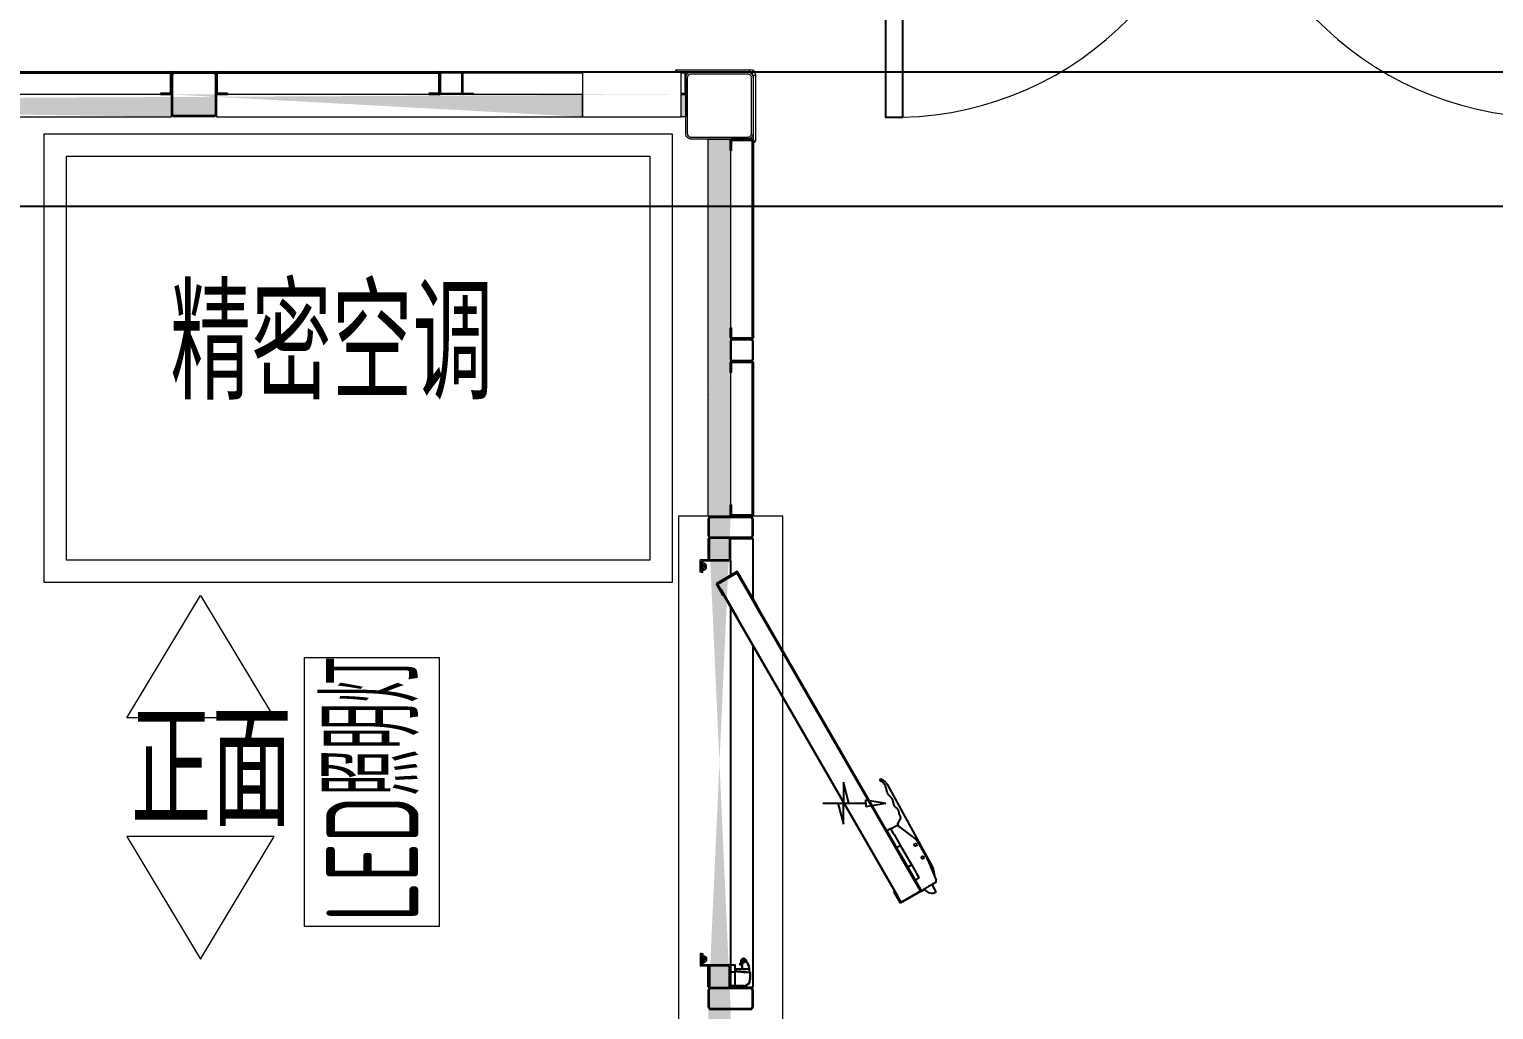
# Model space of a CAD drawing. Extents: x 758840 to 1108724, y -102573 to 143521.
# Drawn here: x 896855 to 900119, y 71593 to 73778 of the extents above; entities that cross this region are included whole.
import ezdxf

# ---------------------------------------------------------------- set-up
doc = ezdxf.new("R2010")
doc.units = 0
doc.header["$LTSCALE"] = 1000
doc.header["$MEASUREMENT"] = 0
doc.linetypes.add('DASHDOT', pattern=[1, 0.5, -0.25, 0, -0.25])
for name, color, linetype in [('02电气-设备', 255, 'Continuous'), ('02电气-设备基础', 252, 'Continuous'), ('DOOR_FIRE', 4, 'Continuous'), ('DX', 3, 'DASHDOT'), ('HATCH', 4, 'Continuous'), ('hdt-101供电设计', 6, 'Continuous'), ('LWIRE', 1, 'Continuous'), ('空调标注', 3, 'Continuous')]:
    doc.layers.add(name, color=color, linetype=linetype)
doc.layers.add('ACS_KT_LH', color=51, linetype='ACS-LH', lineweight=60)
doc.layers.add('细实线', color=3, linetype='Continuous', lineweight=5)
doc.styles.add('Huarun_ziti', font='gbenor.shx', dxfattribs={"width": 0.7, "bigfont": 'gbcbig.shx'})
doc.styles.get("Standard").update_dxf_attribs({"font": 'gbenor.shx', "bigfont": 'gbcbig.shx'})
doc.styles.add('宋体', font='', dxfattribs={"width": 0.7})
doc.styles.get('宋体').set_extended_font_data('SimSun')
doc.linetypes.add('ACS-LH', pattern='A,1,-0.25,1,-0.25,1,-0.25,1,-0.4,["LH",宋体,S=0.25,R=0,X=-0.2,Y=-0.1],-0.4', length=5.55)

# ---------------------------------------------------------------- blocks, each defined once
blk = doc.blocks.new('dfgfdgdf')
at = {"lineweight": 15}
h = blk.add_hatch(dxfattribs=at)
h.set_pattern_fill('ANSI35', color=2, scale=0.9)
h.set_pattern_definition([(45, (0, 0), (-4.041115254, 4.041115254), []), (45, (4.041, 0), (-4.041115254, 4.041115254), [7.14375, -1.42875, 0, -1.42875])])
h.paths.add_polyline_path([(1999348.3, 678429.3), (1999331.3, 678429.3, 1)])
blk.add_line((1999352.3, 678432.3), (1999327.3, 678432.3))
at = {"color": 0, "lineweight": 15}
for p, q in [((1999352.3, 678432.3), (1999327.3, 678432.3)), ((1999327.3, 678432.3), (1999327.3, 678429.3)), ((1999327.3, 678429.3), (1999352.3, 678429.3)), ((1999352.3, 678432.3), (1999352.3, 678429.3))]:
    blk.add_line(p, q, dxfattribs=at)
blk.add_arc((1999339.8, 678429.3), 8.49, 180, 360, dxfattribs=at)
blk = doc.blocks.new('40KW CRAC-1')
at = {"layer": 'DX', "linetype": 'ByBlock', "lineweight": 13}
for points in [[(-1400, 0), (-1400, 1000), (0, 1000), (0, 0)], [(-1350, 50), (-1350, 950), (-50, 950), (-50, 50)]]:
    blk.add_lwpolyline(points, close=True, dxfattribs=at)
at = {"layer": 'LWIRE', "lineweight": -3}
blk.add_text('精密空调', height=250, dxfattribs=at).set_placement((-1118.9, 407.3))
blk = doc.blocks.new('BD4-PAL0101-LVPM-04')
at = {"ltscale": 5}
h = blk.add_hatch(dxfattribs=at)
h.set_pattern_fill('隔热材料01', color=8, scale=80, angle=45)
h.set_pattern_definition([(315, (-6392441.697, 4851832.664), (28.28427125, 28.28427125), [4.0142, -35.9858]), (315, (-6392462.887, 4851811.474), (28.28427125, 28.28427125), [4.0142, -35.9858]), (135, (-6392429.262, 4851806.713), (-28.28427125, -28.28427125), [4.0142, -35.9858]), (135, (-6392436.936, 4851799.04), (-28.28427125, -28.28427125), [4.0142, -35.9858]), (225, (-6392414.405, 4851812.48), (28.28427125, -28.28427125), [40.0194, 0.0194]), (180, (-6392423.72, 4851806.003), (-28.2842, 28.2842), [3.4144, -53.1542]), (161.56505, (-6392398.85, 4851834.288), (-28.284169758, 28.28429741), [2.244, -87.1988]), (161.56505, (-6392427.134, 4851806.003), (-28.284169758, 28.28429741), [2.244, -87.1988]), (198.43495, (-6392391.177, 4851835.707), (-28.28429741, 28.28416976), [4.488, -84.9548]), (198.43495, (-6392419.46, 4851807.422), (-28.28429741, 28.28416976), [4.488, -84.9548]), (108.43495, (-6392403.817, 4851837.835), (-28.28429741, 28.284169758), [21.3712, -68.0716]), (108.43495, (-6392432.101, 4851809.551), (-28.28429741, 28.284169758), [21.3712, -68.0716]), (161.56505, (-6392413.413, 4851860.948), (-28.284169758, 28.28429741), [2.244, -87.1988]), (161.56505, (-6392441.697, 4851832.664), (-28.284169758, 28.28429741), [2.244, -87.1988]), (180, (-6392443.826, 4851833.374), (-28.2842, 28.2842), [3.4144, -53.1542]), (198.43495, (-6392418.956, 4851861.658), (-28.28429741, 28.28416976), [4.488, -84.9548]), (198.43495, (-6392447.24, 4851833.374), (-28.28429741, 28.28416976), [4.488, -84.9548]), (90, (-6392463.597, 4851813.603), (-28.2842, 28.2842), [3.4144, -53.1542]), (108.43495, (-6392434.603, 4851839.759), (-28.28429741, 28.284169758), [2.244, -87.1988]), (108.43495, (-6392462.887, 4851811.474), (-28.28429741, 28.284169758), [2.244, -87.1988]), (71.56505, (-6392435.313, 4851845.3), (-28.28416976, 28.28429741), [4.488, -84.9548]), (71.56505, (-6392463.597, 4851817.017), (-28.28416976, 28.28429741), [4.488, -84.9548]), (161.56505, (-6392411.49, 4851830.162), (-28.284169758, 28.28429741), [21.3712, -68.0716]), (161.56505, (-6392439.774, 4851801.878), (-28.284169758, 28.28429741), [21.3712, -68.0716]), (90, (-6392436.226, 4851793.496), (-28.2842, 28.2842), [3.4144, -53.1542]), (108.43495, (-6392407.942, 4851825.195), (-28.28429741, 28.284169758), [2.244, -87.1988]), (108.43495, (-6392436.226, 4851796.91), (-28.28429741, 28.284169758), [2.244, -87.1988]), (71.56505, (-6392409.36, 4851817.523), (-28.28416976, 28.28429741), [4.488, -84.9548]), (71.56505, (-6392437.646, 4851789.24), (-28.28416976, 28.28429741), [4.488, -84.9548])])
edge = h.paths.add_edge_path()
edge.add_line((1945353.1, 716073.1), (1945353.1, 716023.1))
edge.add_line((1945343.1, 716023.1), (1945343.1, 716073.1))
edge.add_line((1945123.1, 716073.1), (1944307.1, 716073.1))
edge.add_line((1944307.1, 716023.1), (1945123.1, 716023.1))
edge.add_line((1944207.1, 716073.1), (1942443.1, 716073.1))
edge.add_line((1942443.1, 716023.1), (1944207.1, 716023.1))
edge.add_line((1940793.1, 716073.1), (1935597.1, 716073.1))
edge.add_line((1935597.1, 716023.1), (1940793.1, 716023.1))
edge.add_line((1935497.1, 716073.1), (1931947.1, 716073.1))
edge.add_line((1931947.1, 716023.1), (1935497.1, 716023.1))
edge = h.paths.add_edge_path(flags=17)
edge.add_line((1935597.1, 716073.1), (1935597.1, 716023.1))
edge.add_line((1935497.1, 716023.1), (1935497.1, 716073.1))
edge.add_line((1940793.1, 716023.1), (1940793.1, 716073.1))
edge.add_line((1942443.1, 716073.1), (1942443.1, 716023.1))
edge.add_line((1945123.1, 716023.1), (1945123.1, 716073.1))
edge.add_line((1931947.1, 716073.1), (1931947.1, 716023.1))
h = blk.add_hatch(dxfattribs=at)
h.set_pattern_fill('隔热材料01', color=8, scale=80, angle=225)
h.set_pattern_definition([(135, (10237588.403, -3422076.486), (-28.28427125, -28.28427125), [4.0142, -35.9858]), (135, (10237609.593, -3422055.297), (-28.28427125, -28.28427125), [4.0142, -35.9858]), (315, (10237575.97, -3422050.535), (28.28427125, 28.28427125), [4.0142, -35.9858]), (315, (10237583.64, -3422042.86), (28.28427125, 28.28427125), [4.0142, -35.9858]), (45, (10237561.11, -3422056.3), (-28.28427125, 28.28427125), [40.0194, 0.0194]), (360, (10237570.425, -3422049.826), (28.2842, -28.2842), [3.4144, -53.1542]), (341.56505, (10237545.555, -3422078.11), (28.284169758, -28.28429741), [2.244, -87.1988]), (341.56505, (10237573.84, -3422049.826), (28.284169758, -28.28429741), [2.244, -87.1988]), (18.43495, (10237537.883, -3422079.53), (28.28429741, -28.28416976), [4.488, -84.9548]), (18.43495, (10237566.167, -3422051.245), (28.28429741, -28.28416976), [4.488, -84.9548]), (288.43495, (10237550.522, -3422081.658), (28.28429741, -28.284169758), [21.3712, -68.0716]), (288.43495, (10237578.807, -3422053.374), (28.28429741, -28.284169758), [21.3712, -68.0716]), (341.56505, (10237560.119, -3422104.77), (28.284169758, -28.28429741), [2.244, -87.1988]), (341.56505, (10237588.403, -3422076.486), (28.284169758, -28.28429741), [2.244, -87.1988]), (360, (10237590.532, -3422077.196), (28.2842, -28.2842), [3.4144, -53.1542]), (18.43495, (10237565.662, -3422105.48), (28.28429741, -28.28416976), [4.488, -84.9548]), (18.43495, (10237593.946, -3422077.196), (28.28429741, -28.28416976), [4.488, -84.9548]), (270, (10237610.303, -3422057.425), (28.2842, -28.2842), [3.4144, -53.1542]), (288.43495, (10237581.309, -3422083.58), (28.28429741, -28.284169758), [2.244, -87.1988]), (288.43495, (10237609.593, -3422055.297), (28.28429741, -28.284169758), [2.244, -87.1988]), (251.56505, (10237582.02, -3422089.124), (28.28416976, -28.28429741), [4.488, -84.9548]), (251.56505, (10237610.303, -3422060.84), (28.28416976, -28.28429741), [4.488, -84.9548]), (341.56505, (10237558.196, -3422073.984), (28.284169758, -28.28429741), [21.3712, -68.0716]), (341.56505, (10237586.48, -3422045.7), (28.284169758, -28.28429741), [21.3712, -68.0716]), (270, (10237582.932, -3422037.318), (28.2842, -28.2842), [3.4144, -53.1542]), (288.43495, (10237554.648, -3422069.017), (28.28429741, -28.284169758), [2.244, -87.1988]), (288.43495, (10237582.932, -3422040.733), (28.28429741, -28.284169758), [2.244, -87.1988]), (251.56505, (10237556.067, -3422061.345), (28.28416976, -28.28429741), [4.488, -84.9548]), (251.56505, (10237584.35, -3422033.06), (28.28416976, -28.28429741), [4.488, -84.9548])])
edge = h.paths.add_edge_path()
edge.add_line((1945403.1, 714033.1), (1945403.1, 713083.1))
edge.add_line((1945453.1, 713083.1), (1945453.1, 714033.1))
edge.add_line((1945403.1, 715133.1), (1945403.1, 715973.1))
edge.add_line((1945453.1, 715973.1), (1945453.1, 715133.1))
at = {"layer": 'HATCH'}
h = blk.add_hatch(dxfattribs=at)
h.set_pattern_fill('ANSI32', color=256, angle=180)
h.set_pattern_definition([(225, (4928271.975, 1697387.323), (6.73519209, -6.73519209), []), (225, (4928267.485, 1697387.323), (6.73519209, -6.73519209), [])])
h.paths.add_polyline_path([(1945423.7, 714981.8), (1945467, 715006.8), (1945510.7, 714931.1), (1945512.7, 714931.5), (1945467.7, 715009.5), (1945420.9, 714982.5), (1945435.9, 714956.5), (1945437.7, 714957.5), (1945430.7, 714969.7)])
h = blk.add_hatch(dxfattribs=at)
h.set_pattern_fill('ISO02W100', color=256, scale=0.5, angle=270)
h.set_pattern_definition([(270, (4928271.9747, 1697387.3226), (2.5, -5e-16), [6, -1.5])])
h.paths.add_polyline_path([(1945430.7, 714969.7), (1945437.7, 714957.5), (1945467.7, 714905.5), (1945468.6, 714906), (1945431.5, 714970.2)])
h = blk.add_hatch(dxfattribs=at)
h.set_pattern_fill('ISO02W100', color=256, scale=0.5, angle=330)
h.set_pattern_definition([(330, (2211108.258, 1777382.488), (1.25, 2.1650635095), [6, -1.5])])
h.paths.add_polyline_path([(1945825.5, 714285.2), (1945818.5, 714297.3), (1945788.5, 714349.4), (1945789.3, 714349.9), (1945826.4, 714285.7)])
h = blk.add_hatch(dxfattribs=at)
h.set_pattern_fill('ANSI32', color=256, angle=240)
h.set_pattern_definition([(285, (2211108.258, 1777382.488), (9.200443495, 2.465251405), []), (285, (2211106.013, 1777378.599), (9.200443495, 2.465251405), [])])
h.paths.add_polyline_path([(1945832.5, 714273.1), (1945875.8, 714298.1), (1945832.1, 714373.8), (1945833.5, 714375.4), (1945878.5, 714297.4), (1945831.8, 714270.4), (1945816.8, 714296.3), (1945818.5, 714297.3), (1945825.5, 714285.2)])
at = {"linetype": 'Continuous', "lineweight": 25}
for p, q in [((1943654.6, 716123.1), (1944204.9, 716123.1)), ((1943654.6, 716121.1), (1944204.9, 716121.1)), ((1944205.1, 716120.9), (1944205.1, 716075.3)), ((1944207.1, 716120.9), (1944207.1, 716075.3)), ((1944307.1, 716120.9), (1944307.1, 716075.3)), ((1944307.1, 716075.3), (1944307.1, 716120.9)), ((1944309.1, 716075.3), (1944309.1, 716120.9)), ((1944309.3, 716123.1), (1944802.9, 716123.1)), ((1944309.3, 716121.1), (1944802.9, 716121.1)), ((1944803.1, 716120.9), (1944803.1, 716075.3)), ((1944805.1, 716120.9), (1944805.1, 716075.3)), ((1944204.9, 716075.1), (1944182.1, 716075.1)), ((1944182.1, 716075.1), (1944182.1, 716073.1)), ((1944204.9, 716073.1), (1944182.1, 716073.1)), ((1944332.1, 716075.1), (1944309.3, 716075.1)), ((1944332.1, 716073.1), (1944309.3, 716073.1)), ((1944332.1, 716075.1), (1944332.1, 716073.1)), ((1944802.9, 716075.1), (1944780.1, 716075.1)), ((1944780.1, 716075.1), (1944780.1, 716073.1)), ((1944802.9, 716073.1), (1944780.1, 716073.1)), ((1945453.1, 715948.1), (1945453.1, 715970.9)), ((1945455.1, 715948.1), (1945453.1, 715948.1)), ((1945455.1, 715948.1), (1945455.1, 715970.9)), ((1945500.9, 715973.1), (1945455.3, 715973.1)), ((1945455.3, 715973.1), (1945500.9, 715973.1)), ((1945455.3, 715971.1), (1945500.9, 715971.1)), ((1945501.1, 715970.9), (1945501.1, 715530.3)), ((1945503.1, 715970.9), (1945503.1, 715530.3)), ((1945453.1, 715530.3), (1945453.1, 715553.1)), ((1945455.1, 715553.1), (1945453.1, 715553.1)), ((1945455.1, 715530.3), (1945455.1, 715553.1)), ((1945500.9, 715530.1), (1945455.3, 715530.1)), ((1945500.9, 715528.1), (1945455.3, 715528.1)), ((1945453.1, 715453.1), (1945453.1, 715475.9)), ((1945455.1, 715453.1), (1945455.1, 715475.9)), ((1945500.9, 715478.1), (1945455.3, 715478.1)), ((1945455.3, 715478.1), (1945500.9, 715478.1)), ((1945455.3, 715476.1), (1945500.9, 715476.1)), ((1945501.1, 715475.9), (1945501.1, 715135.3)), ((1945503.1, 715475.9), (1945503.1, 715135.3)), ((1945455.1, 715453.1), (1945453.1, 715453.1)), ((1945453.1, 715135.3), (1945453.1, 715158.1)), ((1945455.1, 715158.1), (1945453.1, 715158.1)), ((1945455.1, 715135.3), (1945455.1, 715158.1)), ((1945500.9, 715135.1), (1945455.3, 715135.1)), ((1945500.9, 715133.1), (1945455.3, 715133.1)), ((1945787.4, 714547.3), (1945784.6, 714545.8)), ((1945789.2, 714541.4), (1945784.6, 714545.8)), ((1945793.7, 714543.6), (1945787.4, 714547.3)), ((1945802.8, 714534.2), (1945902.9, 714350.7)), ((1945826, 714446.5), (1945832.5, 714460.6)), ((1945829, 714467), (1945832.5, 714460.6)), ((1945808.7, 714436.3), (1945801, 714431.8)), ((1945806.5, 714422.2), (1945801, 714431.8)), ((1945808.4, 714418.9), (1945806.5, 714422.2)), ((1945822.7, 714394.1), (1945808.4, 714418.9)), ((1945809.5, 714436.3), (1945823.2, 714443.6)), ((1945810.3, 714435.6), (1945815.5, 714426.5)), ((1945815.5, 714426.5), (1945817.1, 714423.9)), ((1945817.1, 714423.9), (1945830.9, 714400)), ((1945824.2, 714444.1), (1945863.4, 714414.4)), ((1945826.1, 714443.8), (1945827.2, 714441.8)), ((1945830.5, 714398.6), (1945822.7, 714394.1)), ((1945847.7, 714350.8), (1945822.7, 714394.1)), ((1945830.9, 714400), (1945856.9, 714354.9)), ((1945868.7, 714408.5), (1945890.8, 714370.1)), ((1945855.5, 714355.3), (1945847.7, 714350.8)), ((1945857.1, 714334.6), (1945847.7, 714350.8)), ((1945856.9, 714354.9), (1945865.7, 714339.6)), ((1945892.5, 714366.7), (1945911.3, 714321.8)), ((1945893.1, 714369), (1945892.9, 714368.9)), ((1945901.3, 714353.6), (1945901.5, 714353.7)), ((1945859, 714331.2), (1945857.1, 714334.6)), ((1945864.4, 714321.8), (1945859, 714331.2)), ((1945872.2, 714326.3), (1945864.4, 714321.8)), ((1945864.4, 714321.8), (1945878, 714298.2)), ((1945865.7, 714339.6), (1945867.3, 714336.9)), ((1945867.3, 714336.9), (1945872.5, 714327.9)), ((1945909.8, 714316.9), (1945901.8, 714311.9)), ((1945905, 714344.3), (1945907.1, 714331.9)), ((1945878.1, 714298.2), (1945878, 714298.2)), ((1945878.5, 714297.4), (1945878.1, 714298.2)), ((1945878.5, 714297.4), (1945884.9, 714301.3)), ((1945911.2, 714295.7), (1945901.8, 714311.9))]:
    blk.add_line(p, q, dxfattribs=at)
at = {"linetype": 'Continuous', "lineweight": 15}
for p, q in [((1944855.1, 716120.9), (1944855.1, 716075.3)), ((1944855.1, 716075.3), (1944855.1, 716120.9)), ((1944857.1, 716075.3), (1944857.1, 716120.9)), ((1944857.3, 716123.1), (1945123.1, 716123.1)), ((1944857.3, 716121.1), (1945123.1, 716121.1)), ((1945343.1, 716123.1), (1945350.9, 716123.1)), ((1945343.1, 716121.1), (1945350.9, 716121.1)), ((1945351.1, 716120.9), (1945351.1, 716075.3)), ((1945353.1, 716120.9), (1945353.1, 716075.3)), ((1944812.4, 716072.6), (1944812.4, 716072.6)), ((1944880.1, 716075.1), (1944857.3, 716075.1)), ((1944880.1, 716073.1), (1944857.3, 716073.1)), ((1944880.1, 716075.1), (1944880.1, 716073.1)), ((1945350.9, 716075.1), (1945343.1, 716075.1)), ((1945350.9, 716073.1), (1945343.1, 716073.1)), ((1944311.5, 716024.3), (1944311.5, 716024.3)), ((1944326.2, 716023.8), (1944326.2, 716023.8)), ((1945451.9, 715492.1), (1945451.9, 715492.1)), ((1945403.8, 715425.5), (1945403.8, 715425.5)), ((1945404.6, 715404.4), (1945404.6, 715404.4)), ((1945406.7, 715404.9), (1945406.7, 715404.9)), ((1945408.5, 715412.9), (1945408.5, 715412.9)), ((1945403.3, 715178.5), (1945403.3, 715178.5)), ((1945425.5, 715133.6), (1945425.5, 715133.6))]:
    blk.add_line(p, q, dxfattribs=at)
at = {"lineweight": 15}
for p, q in [((1945123.1, 716123.1), (1945123.1, 716121.1)), ((1945343.1, 716123.1), (1945343.1, 716121.1)), ((1944207.1, 716073.1), (1942443.1, 716073.1)), ((1944207.1, 716023.1), (1944207.1, 716073.1)), ((1945123.1, 716073.1), (1944307.1, 716073.1)), ((1944307.1, 716073.1), (1944307.1, 716023.1)), ((1945123.1, 716023.1), (1945123.1, 716073.1)), ((1945343.1, 716075.1), (1945343.1, 716073.1)), ((1945343.1, 716073.1), (1945353.1, 716073.1)), ((1945343.1, 716023.1), (1945343.1, 716073.1)), ((1945353.1, 716073.1), (1945353.1, 716023.1)), ((1942443.1, 716023.1), (1944207.1, 716023.1)), ((1944307.1, 716023.1), (1945123.1, 716023.1)), ((1945353.1, 716023.1), (1945343.1, 716023.1)), ((1945403.1, 715973.1), (1945453.1, 715973.1)), ((1945403.1, 715133.1), (1945403.1, 715973.1)), ((1945453.1, 715973.1), (1945453.1, 715133.1)), ((1945569.3, 715133.1), (1945336.8, 715133.1)), ((1945336.8, 715133.1), (1945336.8, 713938.5)), ((1945453.1, 715133.1), (1945403.1, 715133.1)), ((1945569.3, 713938.5), (1945569.3, 715133.1)), ((1945450.1, 715083.1), (1945450.1, 715036.1)), ((1945453.1, 715083.1), (1945453.1, 715033.1)), ((1945450.1, 715036.1), (1945385.1, 715036.1)), ((1945385.1, 715008.1), (1945385.1, 715036.1)), ((1945453.1, 715033.1), (1945388.1, 715033.1)), ((1945388.1, 715033.1), (1945388.1, 715008.1)), ((1945388.1, 715008.1), (1945385.1, 715008.1)), ((1945388.1, 714158.1), (1945385.1, 714158.1)), ((1945385.1, 714158.1), (1945385.1, 714130.1)), ((1945388.1, 714133.1), (1945388.1, 714158.1)), ((1945450.1, 714130.1), (1945385.1, 714130.1)), ((1945453.1, 714133.1), (1945388.1, 714133.1)), ((1945450.1, 714083.1), (1945450.1, 714130.1)), ((1945453.1, 714083.1), (1945453.1, 714133.1))]:
    blk.add_line(p, q, dxfattribs=at)
at = {"linetype": 'ByBlock', "lineweight": 15}
for p, q in [((1945343.1, 716123.1), (1945123.1, 716123.1)), ((1945123.1, 716123.1), (1945123.1, 716023.1)), ((1945333.1, 716128.1), (1945498.1, 716128.1)), ((1945333.1, 716123.1), (1945333.1, 716128.1)), ((1945343.1, 716023.1), (1945343.1, 716123.1)), ((1945353.1, 716023.1), (1945353.1, 716123.1)), ((1945496.1, 716123.1), (1945496.1, 716128.1)), ((1945503.1, 716116.1), (1945508.1, 716116.1)), ((1945508.1, 716118.1), (1945508.1, 715969.1)), ((1945123.1, 716023.1), (1945343.1, 716023.1)), ((1945508.1, 715969.1), (1945503.1, 715969.1)), ((1945403.1, 715133.1), (1945503.1, 715133.1))]:
    blk.add_line(p, q, dxfattribs=at)
for p, q in [((1945450.1, 715083.1), (1945453.1, 715083.1)), ((1945467.7, 715009.5), (1945420.9, 714982.5)), ((1945423.7, 714981.8), (1945467, 715006.8)), ((1945467, 715006.8), (1945510.7, 714931.1)), ((1945512.7, 714931.5), (1945467.7, 715009.5)), ((1945420.9, 714982.5), (1945435.9, 714956.5)), ((1945437.7, 714957.5), (1945423.7, 714981.8)), ((1945435.9, 714956.5), (1945437.7, 714957.5)), ((1945507.3, 714937), (1945832.1, 714373.8)), ((1945833.5, 714375.4), (1945509, 714938)), ((1945464, 714912), (1945825.5, 714285.2)), ((1945789.3, 714349.9), (1945464.8, 714912.5)), ((1945468.6, 714906), (1945467.7, 714905.5)), ((1945468.6, 714906), (1945467.7, 714905.5)), ((1945512.7, 714931.5), (1945510.7, 714931.1)), ((1945512.7, 714931.5), (1945510.7, 714931.1)), ((1945716.2, 714493.3), (1945704.2, 714540.3)), ((1945704.2, 714540.3), (1945704.2, 714493.5)), ((1945658.2, 714493.3), (1945754.2, 714493.3)), ((1945692.2, 714493.3), (1945704.2, 714446.7)), ((1945704.2, 714446.7), (1945704.2, 714493.5)), ((1945754.2, 714493.3), (1945754.2, 714500.9)), ((1945754.2, 714500.9), (1945798.6, 714493.3)), ((1945754.2, 714485.8), (1945798.6, 714493.3)), ((1945754.2, 714493.3), (1945754.2, 714485.8)), ((1945801, 714431.8), (1945878.5, 714297.4)), ((1945789.3, 714349.9), (1945788.5, 714349.4)), ((1945833.5, 714375.4), (1945832.1, 714373.8)), ((1945875.8, 714298.1), (1945832.1, 714373.8)), ((1945833.5, 714375.4), (1945878.5, 714297.4)), ((1945816.8, 714296.3), (1945818.5, 714297.3)), ((1945831.8, 714270.4), (1945816.8, 714296.3)), ((1945818.5, 714297.3), (1945832.5, 714273.1)), ((1945878.5, 714297.4), (1945831.8, 714270.4)), ((1945832.5, 714273.1), (1945875.8, 714298.1)), ((1945451.6, 714083.1), (1945453.1, 714083.1))]:
    blk.add_line(p, q)
at = {"lineweight": -3}
for p, q in [((1945453.1, 715083.1), (1945503.1, 715083.1)), ((1945503.1, 714948.2), (1945503.1, 715083.1)), ((1945453.1, 715033.1), (1945453.1, 715001.1)), ((1945453.1, 714932.8), (1945453.1, 714133.1)), ((1945503.1, 714083.1), (1945503.1, 714844.2)), ((1945453.1, 714083.1), (1945503.1, 714083.1))]:
    blk.add_line(p, q, dxfattribs=at)
at = {"linetype": 'Continuous'}
for p, q in [((1945453.1, 714133.1), (1945453.1, 714086.1)), ((1945453.1, 714133.1), (1945462.1, 714133.1)), ((1945462.1, 714133.1), (1945462.1, 714086.4)), ((1945462.6, 714132.6), (1945462.6, 714086.7)), ((1945462.6, 714121.4), (1945463.1, 714121.4)), ((1945462.7, 714124), (1945495, 714124)), ((1945463.1, 714086.1), (1945463.1, 714121.4)), ((1945470.2, 714123.5), (1945486.8, 714123.5)), ((1945477.9, 714140.5), (1945477.9, 714123.5)), ((1945478.4, 714140.5), (1945477.9, 714140.5)), ((1945478.4, 714140.5), (1945478.4, 714124)), ((1945483.8, 714143.5), (1945484.1, 714143.9)), ((1945494.5, 714123.7), (1945494.5, 714117.1)), ((1945495, 714117.1), (1945495, 714124)), ((1945462.1, 714116.8), (1945453.1, 714116.8)), ((1945482.6, 714086.6), (1945462.6, 714086.6)), ((1945467.8, 714118.4), (1945467.9, 714118.9)), ((1945482.6, 714086.1), (1945482.6, 714086.6)), ((1945496.1, 714117.1), (1945496.1, 714116.6)), ((1945496.1, 714116.6), (1945496.1, 714100.1)), ((1945496.6, 714116.6), (1945496.1, 714116.6)), ((1945496.6, 714100.1), (1945496.1, 714100.1)), ((1945496.6, 714116.6), (1945496.6, 714100.1)), ((1945462.1, 714086.3), (1945453.1, 714086.3)), ((1945482.6, 714086.1), (1945453.1, 714086.1)), ((1945462.1, 714086.1), (1945462.1, 714086.3))]:
    blk.add_line(p, q, dxfattribs=at)
for points in [[(1945403.1, 715083.1), (1945403.1, 715036.1), (1945405.8, 715036.1), (1945405.8, 715083.1)], [(1945403.1, 714083.1), (1945403.1, 714130.1), (1945405.8, 714130.1), (1945405.8, 714083.1)]]:
    blk.add_lwpolyline(points, close=True)
for points in [[(1945467.7, 714905.5), (1945430.7, 714969.7), (1945431.5, 714970.2), (1945468.6, 714906)], [(1945788.5, 714349.4), (1945825.5, 714285.2), (1945826.4, 714285.7), (1945789.3, 714349.9)]]:
    blk.add_lwpolyline(points)
at = {"linetype": 'Continuous', "lineweight": 25, "flags": 128}
for points in [[(1945823.2, 714443.6), (1945823.4, 714443.7), (1945823.6, 714443.8), (1945823.7, 714443.9), (1945823.9, 714444), (1945824, 714444), (1945824.1, 714444.1), (1945824.1, 714444.1), (1945824.2, 714444.1)], [(1945893.1, 714369), (1945893.2, 714368.9), (1945893.4, 714368.6), (1945893.6, 714368.1), (1945894, 714367.4), (1945894.5, 714366.6), (1945895, 714365.6), (1945895.6, 714364.4), (1945896.3, 714363.2), (1945897, 714362), (1945897.7, 714360.7), (1945898.3, 714359.5), (1945899, 714358.3), (1945899.6, 714357.2), (1945900.2, 714356.2), (1945900.6, 714355.3), (1945901, 714354.6), (1945901.3, 714354.1), (1945901.4, 714353.8), (1945901.5, 714353.7), (1945901.5, 714353.7)], [(1945901.8, 714311.9), (1945901.7, 714311.8), (1945901.4, 714311.7), (1945900.9, 714311.4), (1945900.2, 714311), (1945899.3, 714310.5), (1945898.3, 714309.9), (1945897, 714309.2), (1945895.7, 714308.3), (1945894.1, 714307.5), (1945892.4, 714306.5), (1945890.6, 714305.4), (1945888.7, 714304.3), (1945886.7, 714303.2), (1945884.6, 714302), (1945882.5, 714300.7), (1945880.3, 714299.5), (1945878.1, 714298.2)]]:
    blk.add_lwpolyline(points, dxfattribs=at)
at = {"linetype": 'Continuous', "lineweight": 25}
for centre in [(1945864.9, 714400.3), (1945880.9, 714372.6)]:
    blk.add_circle(centre, 3, dxfattribs=at)
blk.add_circle((1945475.5, 714134.8), 1.99)
at = {"linetype": 'Continuous'}
for radius in [3.25, 1.75]:
    blk.add_circle((1945482, 714140.5), radius, dxfattribs=at)
at = {"linetype": 'Continuous', "lineweight": 25}
for centre, radius, start, end in [((1944204.9, 716120.9), 2.2, 0, 90), ((1944204.9, 716120.9), 0.2, 0, 90), ((1944309.3, 716120.9), 2.2, 90, 180), ((1944309.3, 716120.9), 0.2, 90, 180), ((1944802.9, 716120.9), 2.2, 0, 90), ((1944802.9, 716120.9), 0.2, 0, 90), ((1944204.9, 716075.3), 0.2, 270, 0), ((1944204.9, 716075.3), 2.2, 270, 0), ((1944309.3, 716075.3), 2.2, 180, 270), ((1944309.3, 716075.3), 0.2, 180, 270), ((1944802.9, 716075.3), 0.2, 270, 0), ((1944802.9, 716075.3), 2.2, 270, 0), ((1945455.3, 715970.9), 2.2, 90, 180), ((1945455.3, 715970.9), 0.2, 90, 180), ((1945500.9, 715970.9), 2.2, 0, 90), ((1945500.9, 715970.9), 0.2, 0, 90), ((1945455.3, 715530.3), 2.2, 180, 270), ((1945455.3, 715530.3), 0.2, 180, 270), ((1945500.9, 715530.3), 2.2, 270, 0), ((1945500.9, 715530.3), 0.2, 270, 0), ((1945455.3, 715475.9), 2.2, 90, 180), ((1945455.3, 715475.9), 0.2, 90, 180), ((1945500.9, 715475.9), 2.2, 0, 90), ((1945500.9, 715475.9), 0.2, 0, 90), ((1945455.3, 715135.3), 2.2, 180, 270), ((1945455.3, 715135.3), 0.2, 180, 270), ((1945500.9, 715135.3), 2.2, 270, 0), ((1945500.9, 715135.3), 0.2, 270, 0), ((1945780.9, 714522.1), 25, 44.8765, 59.298), ((1945828.7, 714445.3), 3, 155.366, 208.1526), ((1945851.4, 714398.5), 20, 29.9999, 52.8925), ((1945830, 714399.5), 1, 299.9935, 29.9935), ((1945856, 714354.4), 1, 29.9935, 119.9935), ((1945864.8, 714355.1), 30, 22.7467, 29.9999), ((1945885.3, 714341.3), 20, 8.5112, 10.4112), ((1945907.6, 714320.3), 4, 301.9999, 22.7467), ((1945901.2, 714313), 20, 215.6951, 299.9999)]:
    blk.add_arc(centre, radius, start, end, dxfattribs=at)
at = {"linetype": 'Continuous', "lineweight": 15}
for centre, radius, start, end in [((1944857.3, 716120.9), 2.2, 90, 180), ((1944857.3, 716120.9), 0.2, 90, 180), ((1945350.9, 716120.9), 2.2, 0, 90), ((1945350.9, 716120.9), 0.2, 0, 90), ((1944857.3, 716075.3), 2.2, 180, 270), ((1944857.3, 716075.3), 0.2, 180, 270), ((1945350.9, 716075.3), 0.2, 270, 0), ((1945350.9, 716075.3), 2.2, 270, 0)]:
    blk.add_arc(centre, radius, start, end, dxfattribs=at)
at = {"linetype": 'ByBlock', "lineweight": 15}
for centre, radius, start, end in [((1945333.1, 716125.1), 3, 90, 180), ((1945496.1, 716116.1), 7, 0, 90), ((1945498.1, 716118.1), 10, 0, 90), ((1945505.1, 715969.1), 3, 270, 0)]:
    blk.add_arc(centre, radius, start, end, dxfattribs=at)
at = {"linetype": 'Continuous'}
for centre, radius, start, end in [((1945462.1, 714132.6), 0.5, 0, 90), ((1945468.6, 714124.8), 6, 180, 262.8973), ((1945474.6, 714124.9), 12, 186.1504, 186.6338), ((1945474.9, 714124.9), 12.3, 186.639, 188.0783), ((1945468.6, 714124.8), 6.5, 212.2064, 262.8973), ((1945482, 714140.5), 6.5, 357.5273, 230.7667), ((1945482, 714140.5), 6, 1.7783, 226.7896), ((1945481.9, 714140.5), 4, 57.6083, 180), ((1945481.9, 714140.5), 3.5, 57.6083, 180), ((1945471.4, 714124), 23.1, 0, 57.6083), ((1945471.4, 714124), 23.6, 0, 57.6083), ((1945462.1, 714086.6), 0.5, 270.0307, 0.0307), ((1945469.1, 714086.7), 6.52, 179.9998, 180.7102), ((1945496.6, 714349.5), 232.9, 262.8973, 269.877), ((1945496.6, 714349.5), 232.4, 262.8973, 269.877), ((1945482.6, 714100.1), 14, 270, 0), ((1945482.6, 714100.1), 13.5, 270, 0), ((1945496.1, 714116.6), 0.5, 0, 89.877), ((1945465.4, 714086.4), 3.26, 179.9989, 181.4196)]:
    blk.add_arc(centre, radius, start, end, dxfattribs=at)
at = {"linetype": 'Continuous', "lineweight": 25}
for centre, major_axis, ratio, start_param, end_param in [((1945809.4, 714435.1), (0.65, -1.13), 0.766044, 2.407056, 3.141593), ((1945809.4, 714435.1), (0.65, -1.13), 0.766044, 1.570796, 2.407056), ((1945871.6, 714327.4), (0.65, -1.12), 0.770402, 0, 1.570796)]:
    blk.add_ellipse(centre, major_axis=major_axis, ratio=ratio, start_param=start_param, end_param=end_param, dxfattribs=at)
for points, knots in [([(1945801.3, 714520.2), (1945801, 714521.3), (1945800.4, 714523.6), (1945799.7, 714527.1), (1945798.8, 714530.5), (1945797.7, 714533.5), (1945796.2, 714536.1), (1945794.4, 714538.2), (1945792.1, 714540.1), (1945790.2, 714541), (1945789.2, 714541.4)], [0, 0, 0, 0, 0.13747, 0.275749, 0.412596, 0.54685, 0.651576, 0.758535, 0.872548, 1, 1, 1, 1]), ([(1945798.6, 714539.8), (1945799.1, 714539.3), (1945799.9, 714538.4), (1945800.9, 714537.1), (1945801.6, 714536.2), (1945802, 714535.6), (1945802.3, 714535.1), (1945802.5, 714534.8), (1945802.6, 714534.6), (1945802.6, 714534.5), (1945802.7, 714534.4), (1945802.7, 714534.3), (1945802.7, 714534.3), (1945802.8, 714534.3), (1945802.8, 714534.3), (1945802.8, 714534.2), (1945802.8, 714534.2), (1945802.8, 714534.2), (1945802.8, 714534.2), (1945802.8, 714534.2), (1945802.8, 714534.2), (1945802.8, 714534.2)], [0, 0, 0, 0, 0.285647, 0.520422, 0.679606, 0.786579, 0.858077, 0.905671, 0.937287, 0.958261, 0.972173, 0.981413, 0.987557, 0.991654, 0.994395, 0.996239, 0.997498, 0.998734, 0.999252, 0.999693, 1, 1, 1, 1]), ([(1945802.7, 714516.1), (1945802.5, 714516.7), (1945801.9, 714518), (1945801.5, 714519.4), (1945801.3, 714520.2)], [0, 0, 0, 0, 0.458562, 1, 1, 1, 1]), ([(1945803.7, 714514.3), (1945803.7, 714514.3), (1945803.7, 714514.4), (1945803.7, 714514.4), (1945803.6, 714514.4), (1945803.5, 714514.7), (1945803.2, 714515.3), (1945802.9, 714515.9), (1945802.7, 714516.1)], [0, 0, 0, 0, 0.010373, 0.023976, 0.049157, 0.137104, 0.561008, 1, 1, 1, 1]), ([(1945818.1, 714487.5), (1945818.1, 714487.5), (1945817.6, 714488.5), (1945816.8, 714490.8), (1945816, 714494.5), (1945815.3, 714497.7), (1945814.4, 714500.5), (1945813.6, 714502.3), (1945812.5, 714504), (1945811, 714505.9), (1945808.7, 714508.4), (1945805.9, 714511.2), (1945804.3, 714513.4), (1945803.7, 714514.3)], [0, 0, 0, 0, 0.000002, 0.113086, 0.227962, 0.36482, 0.434206, 0.503485, 0.562184, 0.620942, 0.741073, 0.888612, 1, 1, 1, 1]), ([(1945820.4, 714484.8), (1945820, 714485.2), (1945819.3, 714485.7), (1945818.7, 714486.4), (1945818.5, 714486.8), (1945818.3, 714487), (1945818.2, 714487.2), (1945818.2, 714487.3), (1945818.1, 714487.4), (1945818.1, 714487.4), (1945818.1, 714487.4), (1945818.1, 714487.5), (1945818.1, 714487.5), (1945818.1, 714487.5), (1945818.1, 714487.5)], [0, 0, 0, 0, 0.481251, 0.653153, 0.771122, 0.850158, 0.902214, 0.93624, 0.958507, 0.973197, 0.986566, 0.992393, 0.997095, 1, 1, 1, 1]), ([(1945820.4, 714484.8), (1945821.2, 714484.2), (1945822.7, 714483.1), (1945824.6, 714481), (1945826, 714478.4), (1945826.9, 714475.7), (1945827.5, 714472.8), (1945828.1, 714469.9), (1945828.7, 714468), (1945829, 714467)], [0, 0, 0, 0, 0.139985, 0.280152, 0.420261, 0.56011, 0.706673, 0.853191, 1, 1, 1, 1]), ([(1945902.9, 714350.7), (1945902.9, 714350.7), (1945902.9, 714350.7), (1945902.9, 714350.7), (1945902.9, 714350.7), (1945902.9, 714350.7), (1945903, 714350.5), (1945903.4, 714349.8), (1945903.9, 714348.5), (1945904.5, 714346.8), (1945904.8, 714345.5), (1945904.9, 714344.9)], [0, 0, 0, 0, 0.000472, 0.001102, 0.002314, 0.007063, 0.025853, 0.100787, 0.400751, 0.698075, 1, 1, 1, 1])]:
    blk.add_open_spline(points, degree=3, knots=knots, dxfattribs=at)
at = {"linetype": 'Continuous'}
for points, knots in [([(1945463.1, 714121.4), (1945463.1, 714121.5), (1945462.9, 714122.1), (1945462.8, 714122.7), (1945462.7, 714123.2)], [0, 0, 0, 0, 0.25148, 1, 1, 1, 1]), ([(1945486.8, 714124), (1945486.8, 714124), (1945486.8, 714124), (1945486.8, 714124), (1945486.8, 714124), (1945486.8, 714123.9), (1945486.8, 714123.9), (1945486.8, 714123.9), (1945486.8, 714123.9), (1945486.8, 714123.8), (1945486.8, 714123.7), (1945486.8, 714123.7)], [0, 0, 0, 0, 0.004306, 0.017161, 0.038493, 0.068226, 0.152399, 0.268094, 0.413401, 0.585904, 1, 1, 1, 1]), ([(1945486.8, 714123.7), (1945486.9, 714123.7), (1945487, 714123.7), (1945487.1, 714123.8), (1945487.2, 714123.8), (1945487.3, 714123.9), (1945487.3, 714123.9), (1945487.3, 714123.9), (1945487.3, 714124)], [0, 0, 0, 0, 0.318418, 0.601539, 0.722113, 0.826859, 0.917754, 1, 1, 1, 1]), ([(1945486.8, 714123.5), (1945486.8, 714123.5), (1945486.9, 714123.5), (1945487, 714123.5), (1945487.1, 714123.5), (1945487.1, 714123.5), (1945487.2, 714123.5), (1945487.3, 714123.5), (1945487.3, 714123.5), (1945487.3, 714123.5), (1945487.3, 714123.5), (1945487.3, 714123.5)], [0, 0, 0, 0, 0.193349, 0.37967, 0.551242, 0.701751, 0.82558, 0.91801, 0.975918, 0.991706, 1, 1, 1, 1]), ([(1945462.6, 714117), (1945462.6, 714117), (1945462.6, 714117), (1945462.6, 714116.9), (1945462.5, 714116.9), (1945462.4, 714116.8), (1945462.3, 714116.8), (1945462.2, 714116.8), (1945462.1, 714116.8)], [0, 0, 0, 0, 0.080311, 0.16989, 0.274034, 0.394487, 0.679099, 1, 1, 1, 1]), ([(1945462.6, 714086.7), (1945462.6, 714086.7), (1945462.6, 714086.6), (1945462.6, 714086.6), (1945462.5, 714086.5), (1945462.4, 714086.5), (1945462.3, 714086.4), (1945462.2, 714086.4), (1945462.1, 714086.4)], [0, 0, 0, 0, 0.080311, 0.16989, 0.274034, 0.394487, 0.679099, 1, 1, 1, 1]), ([(1945462.6, 714086.6), (1945462.6, 714086.5), (1945462.5, 714086.4), (1945462.4, 714086.4), (1945462.3, 714086.4), (1945462.2, 714086.3), (1945462.1, 714086.3)], [0, 0, 0, 0, 0.389192, 0.527509, 0.678026, 1, 1, 1, 1])]:
    blk.add_open_spline(points, degree=3, knots=knots, dxfattribs=at)
at = {"layer": 'ACS_KT_LH', "linetype": 'ByBlock', "lineweight": 15}
for p, q in [((1944107.6, 714683.3), (1944271.6, 714956.3)), ((1944271.6, 714956.3), (1944435.5, 714683.3)), ((1944435.5, 714683.3), (1944107.6, 714683.3)), ((1944435.5, 714419), (1944107.6, 714419)), ((1944107.6, 714419), (1944271.6, 714146)), ((1944271.6, 714146), (1944435.5, 714419))]:
    blk.add_line(p, q, dxfattribs=at)
at = {"layer": 'hdt-101供电设计', "lineweight": 15}
for p, q in [((1944503.7, 714218.2), (1944503.7, 714818.2)), ((1944503.7, 714818.2), (1944803.7, 714818.2)), ((1944803.7, 714818.2), (1944803.7, 714218.2)), ((1944803.7, 714218.2), (1944503.7, 714218.2)), ((1944803.7, 714218.2), (1944503.7, 714218.2))]:
    blk.add_line(p, q, dxfattribs=at)
at = {"layer": '空调标注', "linetype": 'ByBlock', "lineweight": 15}
for p, q in [((1945330.1, 716125.1), (1945330.1, 716123.1)), ((1945496.1, 716123.1), (1945330.1, 716123.1)), ((1945503.1, 716116.1), (1945503.1, 715966.1)), ((1945505.1, 715966.1), (1945503.1, 715966.1))]:
    blk.add_line(p, q, dxfattribs=at)
at = {"layer": '细实线', "lineweight": 15}
for p, q in [((1944207.1, 716029.1), (1944207.1, 716117.1)), ((1944210.1, 716029.1), (1944210.1, 716117.1)), ((1944213.1, 716123.1), (1944301.1, 716123.1)), ((1944213.1, 716120.1), (1944301.1, 716120.1)), ((1944304.1, 716117.1), (1944304.1, 716029.1)), ((1944307.1, 716117.1), (1944307.1, 716029.1)), ((1944805.1, 716077.1), (1944805.1, 716119.1)), ((1944807.1, 716077.1), (1944807.1, 716119.1)), ((1944809.1, 716123.1), (1944851.1, 716123.1)), ((1944809.1, 716121.1), (1944851.1, 716121.1)), ((1944853.1, 716119.1), (1944853.1, 716077.1)), ((1944855.1, 716119.1), (1944855.1, 716077.1)), ((1944851.1, 716075.1), (1944809.1, 716075.1)), ((1944851.1, 716073.1), (1944809.1, 716073.1)), ((1944301.1, 716026.1), (1944213.1, 716026.1)), ((1944301.1, 716023.1), (1944213.1, 716023.1)), ((1945453.1, 715482.1), (1945453.1, 715524.1)), ((1945455.1, 715482.1), (1945455.1, 715524.1)), ((1945457.1, 715528.1), (1945499.1, 715528.1)), ((1945457.1, 715526.1), (1945499.1, 715526.1)), ((1945501.1, 715524.1), (1945501.1, 715482.1)), ((1945503.1, 715524.1), (1945503.1, 715482.1)), ((1945499.1, 715480.1), (1945457.1, 715480.1)), ((1945499.1, 715478.1), (1945457.1, 715478.1))]:
    blk.add_line(p, q, dxfattribs=at)
at = {"layer": '细实线', "linetype": 'ByBlock', "lineweight": 15}
for p, q in [((1945409.1, 715133.1), (1945497.1, 715133.1)), ((1945403.1, 715089.1), (1945403.1, 715127.1)), ((1945406.1, 715089.1), (1945406.1, 715127.1)), ((1945409.1, 715130.1), (1945497.1, 715130.1)), ((1945500.1, 715127.1), (1945500.1, 715089.1)), ((1945503.1, 715127.1), (1945503.1, 715089.1)), ((1945497.1, 715086.1), (1945409.1, 715086.1)), ((1945497.1, 715083.1), (1945409.1, 715083.1)), ((1945403.1, 714039.1), (1945403.1, 714077.1)), ((1945406.1, 714039.1), (1945406.1, 714077.1)), ((1945409.1, 714083.1), (1945497.1, 714083.1)), ((1945409.1, 714080.1), (1945497.1, 714080.1)), ((1945500.1, 714077.1), (1945500.1, 714039.1)), ((1945503.1, 714077.1), (1945503.1, 714039.1)), ((1945497.1, 714036.1), (1945409.1, 714036.1)), ((1945497.1, 714033.1), (1945409.1, 714033.1))]:
    blk.add_line(p, q, dxfattribs=at)
at = {"layer": '细实线', "lineweight": 15}
for points in [[(1945490.1, 715973.1), (1945366.1, 715973.1, -0.414214), (1945353.1, 715986.1), (1945353.1, 716110.1, -0.414214), (1945366.1, 716123.1), (1945490.1, 716123.1, -0.414214), (1945503.1, 716110.1), (1945503.1, 715986.1, -0.414214)], [(1945490.1, 715977.1), (1945366.1, 715977.1, -0.414214), (1945357.1, 715986.1), (1945357.1, 716110.1, -0.414214), (1945366.1, 716119.1), (1945490.1, 716119.1, -0.414214), (1945499.1, 716110.1), (1945499.1, 715986.1, -0.414214)]]:
    blk.add_lwpolyline(points, format="xyb", close=True, dxfattribs=at)
for centre, radius, start, end in [((1944213.1, 716117.1), 6, 90, 180), ((1944213.1, 716117.1), 3, 90, 180), ((1944301.1, 716117.1), 6, 0, 90), ((1944301.1, 716117.1), 3, 0, 90), ((1944809.1, 716119.1), 4, 90, 180), ((1944809.1, 716119.1), 2, 90, 180), ((1944851.1, 716119.1), 4, 0, 90), ((1944851.1, 716119.1), 2, 0, 90), ((1944809.1, 716077.1), 4, 180, 270), ((1944809.1, 716077.1), 2, 180, 270), ((1944851.1, 716077.1), 4, 270, 0), ((1944851.1, 716077.1), 2, 270, 0), ((1944213.1, 716029.1), 6, 180, 270), ((1944213.1, 716029.1), 3, 180, 270), ((1944301.1, 716029.1), 6, 270, 0), ((1944301.1, 716029.1), 3, 270, 0), ((1945457.1, 715524.1), 4, 90, 180), ((1945457.1, 715524.1), 2, 90, 180), ((1945499.1, 715524.1), 4, 0, 90), ((1945499.1, 715524.1), 2, 0, 90), ((1945457.1, 715482.1), 4, 180, 270), ((1945457.1, 715482.1), 2, 180, 270), ((1945499.1, 715482.1), 4, 270, 0), ((1945499.1, 715482.1), 2, 270, 0)]:
    blk.add_arc(centre, radius, start, end, dxfattribs=at)
at = {"layer": '细实线', "linetype": 'ByBlock', "lineweight": 15}
for centre, radius, start, end in [((1945409.1, 715127.1), 6, 90, 180), ((1945497.1, 715127.1), 6, 0, 90), ((1945409.1, 715127.1), 3, 90, 180), ((1945497.1, 715127.1), 3, 0, 90), ((1945409.1, 715089.1), 6, 180, 270), ((1945409.1, 715089.1), 3, 180, 270), ((1945497.1, 715089.1), 6, 270, 0), ((1945497.1, 715089.1), 3, 270, 0), ((1945409.1, 714077.1), 6, 90, 180), ((1945409.1, 714077.1), 3, 90, 180), ((1945497.1, 714077.1), 6, 0, 90), ((1945497.1, 714077.1), 3, 0, 90), ((1945409.1, 714039.1), 6, 180, 270), ((1945409.1, 714039.1), 3, 180, 270), ((1945497.1, 714039.1), 6, 270, 0), ((1945497.1, 714039.1), 3, 270, 0)]:
    blk.add_arc(centre, radius, start, end, dxfattribs=at)
at = {"lineweight": 15, "rotation": 90}
blk.add_blockref('dfgfdgdf', (2623820.4, -1284319.2), dxfattribs=at)
at = {"lineweight": 15, "xscale": -1, "rotation": 90}
blk.add_blockref('dfgfdgdf', (2623820.4, 2713485.4), dxfattribs=at)
at = {"layer": '02电气-设备', "color": 5, "ltscale": 5}
blk.add_blockref('40KW CRAC-1', (1945323.1, 714985.3), dxfattribs=at)
at = {"linetype": 'ByBlock', "lineweight": 15}
blk.add_text('正面', height=250, dxfattribs=at).set_placement((1944116.1, 714442.9))
at = {"layer": 'hdt-101供电设计', "lineweight": 15, "style": 'Huarun_ziti', "width": 0.7}
blk.add_text('LED照明灯', height=204.8, rotation=90, dxfattribs=at).set_placement((1944756.9, 714229.1))
blk = doc.blocks.new('$DorLib2D$00000002')
for p, q in [((-0.5, 0), (-0.5, 0.4875)), ((-0.475, 0.4875), (-0.5, 0.4875)), ((-0.475, 0), (-0.475, 0.4875)), ((0.475, 0), (0.475, 0.4875)), ((0.475, 0.4875), (0.5, 0.4875)), ((0.5, 0), (0.5, 0.4875)), ((-0.5, 0), (-0.475, 0)), ((0.5, 0), (0.475, 0))]:
    blk.add_line(p, q)
at = {"lineweight": 13}
for centre, start, end in [((-0.4875, 0), 0, 88.5307), ((0.4875, 0), 91.4693, 180)]:
    blk.add_arc(centre, 0.4875, start, end, dxfattribs=at)

msp = doc.modelspace()

# ---------------------------------------------------------------- linework, layer by layer
at = {"layer": '02电气-设备基础'}
msp.add_lwpolyline([(901460.28, 73382.53), (847360.28, 73382.53), (847360.28, 73682.52), (901460.28, 73682.52)], close=True, dxfattribs=at)

# ---------------------------------------------------------------- block references
at = {"layer": '02电气-设备'}
msp.add_blockref('BD4-PAL0101-LVPM-04', (-1047035.03, -642440.55), dxfattribs=at)
at = {"layer": 'DOOR_FIRE', "xscale": 1500, "yscale": 1500, "zscale": 150, "rotation": 180}
msp.add_blockref('$DorLib2D$00000002', (899513.26, 74312.5), dxfattribs=at)

doc.saveas('drawing.dxf')
